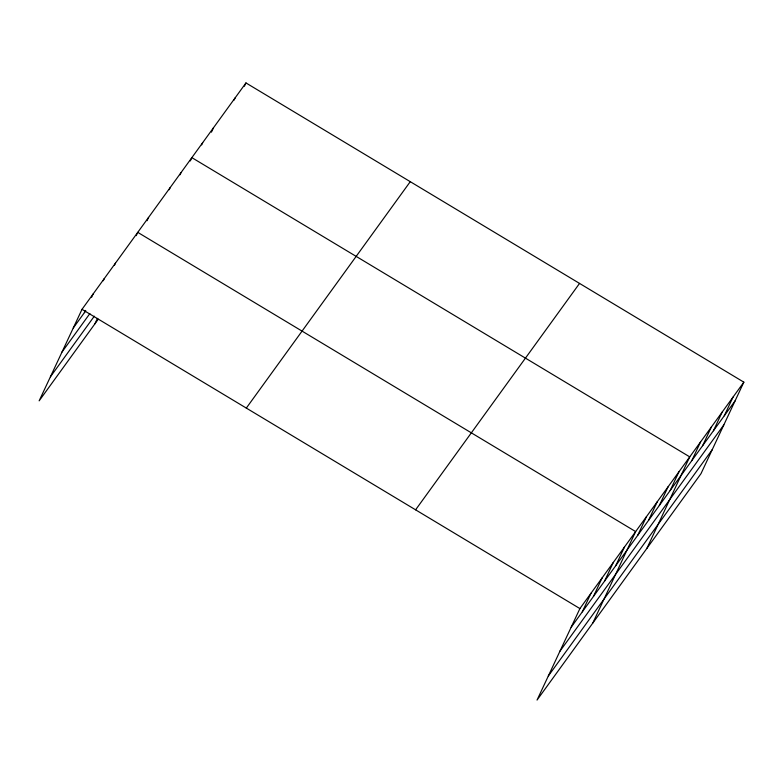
<?xml version="1.0" encoding="UTF-8"?>
<svg xmlns="http://www.w3.org/2000/svg" width="783" height="783" viewBox="0 0 783 783"><rect width="100%" height="100%" fill="white"/><g stroke="black" fill="none" stroke-linecap="round" stroke-linejoin="round"><path stroke-width="1.17" d="M743.85 382.163L579.9 608.577L537.04 700.071L700.991 473.666L743.85 382.163L245.96 82.929L82.009 309.334L39.15 400.837L98.276 319.19M84.398 312.642L85.435 310.44M91.611 297.246L93.157 293.938M103.278 280.745L104.305 278.542M114.426 265.349L115.463 263.147M94.89 323.859L97.454 318.397M136.213 235.654L137.759 232.355L635.639 531.588L592.78 623.092M147.028 220.718L148.574 217.41M169.187 189.731L170.214 187.529M180.012 174.785L181.039 172.583M190.318 160.946L191.864 157.637L689.745 456.881L646.885 548.374M201.652 144.894L202.68 142.702M211.439 132.151L213.505 127.756M234.117 100.067L235.145 97.865M244.413 86.228L245.96 82.929M582.288 611.875L591.048 593.181M593.436 596.48L602.196 577.785M604.584 581.084L613.343 562.39M615.732 565.688L624.491 546.994M637.705 535.347L646.464 516.653M648.52 520.411L657.28 501.707M659.345 505.466L668.105 486.762M670.17 490.52L678.93 471.816M691.81 460.639L700.57 441.935M702.625 445.693L711.385 426.989M713.45 430.748L722.21 412.044M724.265 415.802L733.025 397.108M73.25 328.038L85.797 310.714M61.994 352.066L89.869 313.572M50.406 376.819L94.303 316.195M246.312 408.09L410.263 181.676M415.597 509.821L579.547 283.417M571.14 627.271L735.09 400.857M559.884 651.299L723.835 424.885M548.286 676.052L712.246 449.638M82.009 309.334L579.9 608.577"/></g></svg>
